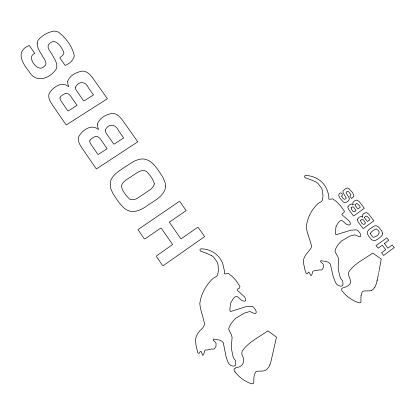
<?xml version="1.0" encoding="UTF-8"?>
<svg xmlns="http://www.w3.org/2000/svg" width="415" height="415" viewBox="0 0 415 415"><rect width="100%" height="100%" fill="white"/><g stroke="black" fill="none" stroke-linecap="round" stroke-linejoin="round"><path stroke-width="0.62" d="M361.092 295.584L362.082 292.243A3.642 3.408 56.2 0 1 362.803 291.532A4.217 3.948 56.3 0 1 364.022 290.957L368.753 290.91A9.799 9.171 54.1 0 0 371.638 290.277M379.263 270.098L381.235 259.069L372.774 253.067C364.697 258.861 354.685 263.328 348.968 271.695A7.226 6.796 53.5 0 0 348.496 274.274A5.079 4.778 53.5 0 0 348.652 275.441L350.021 278.885A9.208 8.699 55.2 0 1 350.219 279.461C352.268 283.71 347.671 286.827 344.014 287.481A19.427 18.255 58.6 0 0 342.821 287.932L341.778 288.658A1.795 1.696 56.5 0 0 341.597 289.255L341.758 290.287L342.64 291.636A34.559 32.37 52.5 0 0 358.498 302.68L360.064 302.851A1.463 1.37 57.5 0 0 360.578 302.571L360.977 301.715L360.936 298.214A21.113 19.645 56.2 0 1 361.081 295.584M379.118 270.86L378.822 272.38M378.677 273.143L378.522 273.905M378.371 274.668L376.732 282.133A24.682 23.224 53.6 0 1 375.824 285.038A19.396 18.218 53.8 0 1 374.714 287.408M377.131 280.421L377.225 280.021M336.134 226.3C337.857 223.623 340.113 217.782 343.745 221.926A5.592 5.271 43.9 0 0 344.346 222.45C346.478 225.625 353.124 226.434 349.243 221.148A8.627 8.15 45.3 0 0 348.268 220.246L342.007 214.778L342.079 213.585L343.843 212.802L344.336 211.085L340.549 205.783L336.773 201.898L332.783 198.842L329.557 199.319L328.877 199.065L328.711 198.562A9.063 8.606 38.8 0 0 328.836 196.694L328.4 194.007L327.01 189.733A23.738 22.654 38 0 0 324.717 185.474C321.973 181.443 317.833 178.466 313.242 176.868A24.137 23.038 38.3 0 0 306.944 175.571L305.341 175.509C303.728 176.199 304.781 178.066 306.213 178.061A78.622 75.883 50.4 0 1 315.628 181.843L316.204 182.123A11.579 11.023 37.2 0 1 318.009 183.513L321.194 187.637A13.607 12.964 37.5 0 1 322.481 190.739L323.01 196.036L322.517 199.625A7.304 6.946 38.6 0 1 321.397 201.581L320.655 202.027A15.137 14.369 42.8 0 0 318.3 203.329C311.707 209.274 307.012 218.321 306.296 227.15C307.1 233.624 310.088 239.6 311.468 245.929A5.577 5.338 49 0 1 311.214 247.848C307.956 252.911 301.57 257.523 303.796 264.542C304.387 265.999 305.648 278.009 308.236 272.468A1.027 0.98 55.1 0 1 308.744 272.095C310.716 273.724 310.576 278.818 312.511 272.743C312.205 269.47 316.842 271.4 318.782 269.942A3.994 3.802 54.8 0 1 319.555 269.942L321.506 269.989A1.551 1.478 53.6 0 0 322.066 269.667L323.389 267.457L323.295 264.547A3.107 2.957 53 0 0 322.917 263.795L320.66 261.849L320.447 261.201L320.811 260.651L326.745 261.626L328.721 262.55L330.309 264.044L333.328 276.992L335.47 282.433A12.061 11.381 54.2 0 0 336.892 284.436C338.318 285.551 340.819 286.947 342.453 285.619A2.703 2.552 55.6 0 0 343.013 284.706L342.707 280.882L341.063 279.005L340.191 277.303L338.427 270.284L338.189 267.39L338.552 259.074L337.769 256.574L335.076 251.729L335.128 250.338L335.979 248.243A28.272 26.55 51.2 0 1 337.706 245.172L341.197 241.172L349.674 236.197L354.737 234.791L359.115 236.659L360.365 236.519A1.447 1.359 46.9 0 0 360.791 235.938L360.339 233.697A16.906 15.957 48.1 0 0 359.696 232.774L358.078 230.693L357.201 230.185A4.077 3.834 46.7 0 0 356.106 229.863L350.81 230.211L336.451 234.646L335.771 234.527L335.434 233.562A46.397 43.259 47.2 0 1 336.108 226.294M374.698 287.403L373.5 288.98A6.879 6.438 54.5 0 1 371.933 290.111L371.627 290.256M235.414 368.038L234.304 368.811A1.878 1.795 83.2 0 0 234.086 369.449L234.216 370.543L235.082 371.975M211.292 255.49L211.873 255.801A11.921 11.802 72 0 1 213.694 257.269L216.843 261.626A14.017 13.871 74.3 0 1 218.057 264.915L218.399 270.528L217.745 274.341A7.527 7.429 72.2 0 1 216.511 276.421L215.717 276.898A15.651 15.334 75 0 0 213.222 278.289C206.12 284.659 200.927 294.173 199.802 303.624C200.372 310.456 203.272 316.842 204.445 323.539A5.815 5.654 89.7 0 1 204.107 325.583L202.712 327.949L199.931 330.61L197.499 333.951L196.119 336.778L195.522 340.015L195.973 344.969L197.836 353.015L199.242 353.398L200.17 351.604L201.042 351.386L202.805 355.401C204.471 353.964 204.035 351.432 205.202 349.975L207.267 349.964A23.629 22.95 87.8 0 0 207.92 349.876L211.111 349.02A4.176 4.02 87.6 0 1 211.915 349.015L213.943 349.062A1.624 1.561 86.7 0 0 214.534 348.714L216.002 346.359L216.018 343.267A3.242 3.128 86.6 0 0 215.65 342.468L213.383 340.414L213.18 339.724L213.585 339.138L219.717 340.15L221.735 341.125L223.327 342.697L225.968 356.444L227.98 362.222A12.59 12.061 81.4 0 0 229.381 364.344C230.828 365.542 233.438 366.99 235.123 365.574A2.822 2.703 83.2 0 0 235.736 364.598L235.57 360.536L233.93 358.55L233.095 356.75L231.529 349.295L231.394 346.219L232.099 337.385L231.383 334.729L228.769 329.593L228.878 328.115L229.848 325.889A29.781 28.578 75.9 0 1 231.409 323.15L235.544 318.357L244.554 313.035L249.872 311.515L254.354 313.481L255.65 313.325A1.499 1.447 71.1 0 0 256.117 312.708L256.221 311.66L255.733 310.332A18.177 17.596 75.8 0 0 254.95 309.128L253.503 307.152L252.611 306.618A4.223 4.088 71.5 0 0 251.485 306.28L245.965 306.669L230.865 311.447L230.164 311.323L229.848 310.301A48.016 46.132 67.4 0 1 230.839 302.582C232.789 299.869 235.139 293.519 238.941 297.908A5.774 5.623 69.2 0 0 239.543 298.463C241.94 301.726 248.445 302.914 244.689 297.057A8.928 8.689 72.9 0 0 243.709 296.103L237.411 290.329L237.536 289.068L239.398 288.228L239.979 286.402L236.249 280.794L232.473 276.686L228.447 273.459L225.075 273.983L224.38 273.713L224.23 273.184A9.441 9.312 69.7 0 0 224.422 270.876L222.803 263.826A24.48 24.22 80.1 0 0 220.588 259.318C217.911 255.08 213.709 251.91 208.999 250.24A24.9 24.62 80.1 0 0 202.504 248.891L200.844 248.839C199.179 249.524 200.103 251.532 201.649 251.537A82.383 80.007 -82.2 0 1 211.287 255.505M269.859 364.801A25.725 24.625 79.4 0 0 270.912 361.709L276.483 337.182L267.914 330.843C259.266 337.047 248.663 341.872 242.443 350.748A7.532 7.205 78.9 0 0 241.846 353.487A5.167 4.944 79.4 0 0 241.929 354.529C245.224 360.21 243.896 366.544 236.669 367.55A20.345 19.292 83.1 0 0 235.414 368.032M235.061 371.99A35.96 34.372 76 0 0 251.153 383.642L252.776 383.813A1.53 1.447 81.1 0 0 253.321 383.517L253.767 382.604L253.85 379.17A24.054 22.732 76.9 0 1 254.068 376.364L255.282 372.525A3.802 3.611 79.4 0 1 256.06 371.767A4.368 4.145 79.4 0 1 257.129 371.218L262.571 371.052A10.09 9.612 77.4 0 0 265.299 370.388L265.616 370.216A7.128 6.785 77.5 0 0 267.037 369.241L268.79 366.995A20.838 19.92 78.8 0 0 269.843 364.795M37.184 43.668C37.189 48.602 40.644 52.606 42.859 56.751C44.55 59.604 48.296 64.102 43.985 66.561C38.071 73.408 25.523 56.419 34.824 53.494L29.278 45.474C15.417 50.915 21.964 62.847 28.791 71.022C35.586 83.814 49.733 78.866 56.253 68.963A7.911 7.283 -13.2 0 0 56.845 66.737C57.156 62.639 54.588 59.138 52.7 55.74C51.325 52.233 47.035 49.022 48.218 45.012C54.801 36.375 61.041 46.132 63.785 52.274A3.294 3.024 -11.1 0 1 63.552 54.137L62.359 55.672L59.791 57.804L65.134 65.451C68.807 64.014 72.563 61.155 73.912 57.239A7.771 7.154 -10.7 0 0 74.218 55.361C72.231 46.33 65.871 37.988 58.691 32.292A10.37 9.472 -11 0 0 56.985 31.587L55.802 31.286A7.937 7.247 -10.8 0 0 53.613 31.141C47.756 32.209 42.045 35.519 38.237 40.089A7.403 6.759 -12 0 0 37.376 42.159L37.184 43.668M105.218 130.206L105.327 131.431L106.147 133.065L113.58 143.855L114.151 144.124L123.639 137.93L118.534 130.663C115.567 123.722 108.331 123.317 105.218 130.206M384.456 243.481L387.875 248.17L392.139 244.995L394.25 247.527L383.621 255.474L381.624 252.818L385.722 249.711L382.298 245.203L378.153 248.154L376.016 245.618L386.832 237.8L388.71 240.321L384.456 243.481M75.354 87.399L75.447 88.587L76.236 90.174L83.467 100.669L84.027 100.928L93.463 94.942L88.504 87.876C85.599 81.075 78.477 80.764 75.354 87.399M382.552 233.65L382.547 233.858A3.403 3.175 46.7 0 1 382.35 234.838L381.406 236.275A8.404 7.844 46.3 0 1 381.027 236.643L377.526 239.279A23.899 22.4 44.5 0 1 376.97 239.642L375.139 240.508A3.507 3.279 47.3 0 1 374.543 240.601L374.33 240.607A3.325 3.107 47.3 0 1 373.77 240.565L373.412 240.487A4.669 4.363 47.1 0 1 371.508 239.439L370.808 238.76A23.458 21.803 45.5 0 1 369.62 237.328L368.914 236.389A21.424 19.93 45.6 0 1 368.546 235.87L367.742 234.485A4.632 4.332 46.6 0 1 367.472 233.718L367.348 232.95A3.585 3.351 46.6 0 1 367.607 231.352L369.454 229.204L374.33 225.962A4.202 3.922 46.2 0 1 375.129 225.77L375.523 225.739A3.626 3.387 46.1 0 1 376.991 226.035L377.904 226.538A5.805 5.421 46.4 0 1 378.366 226.896L379.071 227.602A23.385 21.943 48 0 1 380.249 229.013L380.633 229.505A20.766 19.469 47.9 0 1 381.587 230.859L382.314 232.312A4.155 3.88 46.7 0 1 382.495 233.043L382.552 233.65M341.752 196.02C342.059 197.763 344.45 200.793 346.027 198.412A0.929 0.872 40.4 0 0 346.126 197.836L343.143 192.742A3.154 2.967 39.5 0 1 343.003 192.161L342.987 191.507A2.132 2.008 39.4 0 1 343.163 190.879L345.057 189.048L347.215 188.109A2.293 2.158 39.3 0 1 347.837 188.151L348.185 188.239A2.993 2.817 39.4 0 1 348.688 188.452L351.884 191.808A24.018 22.726 41.1 0 1 352.864 193.208L353.788 195.408A2.241 2.106 40.3 0 1 353.756 195.973L353.57 196.565A2.858 2.687 40.2 0 1 353.305 197.032L351.536 198.463L349.798 196.181L350.748 195.066A0.949 0.892 40.1 0 0 350.753 194.5L348.351 191.403L347.277 191.393L346.136 192.342L346.224 193.234L349.015 197.773A3.6 3.387 40.6 0 1 349.176 198.292L349.248 198.868A2.267 2.132 40.6 0 1 349.155 199.537C348.278 201.291 346.11 202.982 344.066 202.406A3.569 3.356 40.6 0 1 343.449 202.084L340.362 198.692A23.909 22.374 39.2 0 1 339.932 198.079L338.77 195.652A2.334 2.2 39.8 0 1 338.796 194.91A2.905 2.734 39.9 0 1 339.05 194.22C340.077 191.082 343.89 194.22 341.752 196.02M165.492 186.081L165.284 188.286A11.828 11.542 -9.4 0 1 164.682 190.366C161.31 197.69 153.451 201.197 147.237 205.7C141.131 210.094 132.546 214.27 125.574 209.155A17.741 17.29 -17.4 0 1 123.276 207.381L119.219 202.743A93.302 90.029 7.1 0 1 117.056 199.802L112.89 193.374L110.878 188.96A16.175 15.682 -17 0 1 110.385 186.916L110.26 182.891A12.398 12.009 -17.9 0 1 111.085 179.768C113.752 173.755 119.883 170.56 125.019 166.954C130.383 163.666 135.658 159.225 142.221 158.945A11.999 11.63 -10.2 0 1 144.197 159.07C149.343 159.801 153.285 163.619 156.268 167.608A96.571 92.934 -34.4 0 1 158.416 170.456L163.085 177.636L165.139 182.761A14.52 14.162 -10.3 0 1 165.435 184.68L165.492 186.081M89.79 140.944L89.879 142.179L90.989 144.404L97.774 154.266L98.391 154.411L107.127 148.705L101.883 141.147C100.269 138.143 96.949 134.533 93.448 137.381A19.821 18.95 -15.8 0 0 91.767 138.475L90.325 139.803L89.79 140.944M59.999 97.779L60.071 98.978L61.14 101.141L67.744 110.732L68.345 110.872L77.04 105.358L71.94 98.007C70.363 95.04 67.09 91.591 63.651 94.335A19.593 18.374 -14.6 0 0 61.975 95.393L60.538 96.674L59.999 97.779M97.359 124.121L97.618 126.834L98.588 129.304L97.945 129.226C91.435 123.582 82.082 130.357 78.834 136.535A8.108 7.688 -16.3 0 0 78.394 138.408C78.067 142.241 80.386 145.598 82.403 148.637L96.368 168.988L137.764 141.821L123.302 121.32C121.056 118.202 118.483 114.851 114.639 113.694A7.901 7.496 -10.2 0 0 112.418 113.399C106.365 114.26 99.258 117.964 97.359 124.121M370.471 233.334L370.969 234.698L372.935 237.058A1.484 1.385 47.1 0 0 373.438 237.297C377.427 236.555 382.142 232.239 376.711 229.137A1.229 1.152 46.2 0 0 376.177 229.013C373.977 229.703 371.555 231.285 370.471 233.334M67.655 81.47L67.884 84.105L68.812 86.507L68.174 86.429C61.768 80.946 52.549 87.456 49.224 93.474A8.015 7.454 -15 0 0 48.768 95.294C48.405 99.014 50.661 102.277 52.617 105.228L66.193 125.014L107.376 98.749L93.313 78.819C91.118 75.769 88.592 72.511 84.836 71.39A7.812 7.268 -10.6 0 0 82.647 71.1C76.682 71.925 69.637 75.442 67.655 81.47M169.683 221.942L169.626 222.642L180.987 238.921L197.509 227.446L198.178 227.441L204.642 236.602L163.209 265.652L162.514 265.398L156.491 256.615L156.564 255.879L172.614 244.528L161.259 228.157L160.553 228.214L145.084 238.843L144.29 238.833L137.972 229.625L179.005 201.607L179.944 201.602L186.148 210.628L169.683 221.942M364.593 217.325L364.801 218.171L367.41 221.511L369.874 219.711C369.013 218.077 366.186 214.057 364.593 217.325M355.079 204.818L355.287 205.658L357.875 208.968L360.334 207.189C359.478 205.555 356.677 201.581 355.079 204.818M154.354 183.964C153.291 188.903 147.844 190.905 144.244 193.769C140.099 196.01 136.172 200.518 131.083 199.703A5.25 5.11 -18.2 0 1 129.298 198.863C125.927 195.169 121.694 190.796 121.465 185.588C123.141 180.52 128.883 178.621 132.764 175.514C136.774 173.185 141.883 168.314 146.614 171.577C149.867 175.104 153.436 179.15 154.354 183.964M360.635 220.453C361.149 222.653 363.348 226.616 365.589 222.839C364.37 222.248 363.53 218.316 361.512 219.592A5.628 5.271 45.2 0 0 361.076 219.909L360.635 220.453M351.126 207.915C351.635 210.109 353.824 214.026 356.054 210.286C354.846 209.694 354.011 205.799 352.003 207.064A5.587 5.25 43 0 0 351.567 207.381L351.126 207.915M357.502 219.193L357.45 219.369A2.308 2.168 44.5 0 0 357.388 220.095L358.192 222.035A13.322 12.455 43.9 0 0 358.638 222.668L363.172 228.649L373.884 220.816L368.8 214.192L366.751 212.667A2.267 2.122 43.8 0 0 366.123 212.584L364.059 213.377A11.381 10.64 45 0 0 363.55 213.746L362.326 215.198A1.795 1.681 43.9 0 0 362.228 215.738L362.71 217.247L362.228 216.993A2.386 2.241 44.3 0 0 361.74 216.739L361.211 216.594A1.878 1.764 44.2 0 0 360.666 216.594L359.343 217.175A10.048 9.415 45.4 0 0 358.897 217.491L357.502 219.193M348.009 206.66L347.957 206.836A2.293 2.158 42.2 0 0 347.895 207.557L348.802 209.653A14.079 13.197 41.7 0 0 349.129 210.109L353.627 216.049L364.329 208.283L359.681 202.193A12.237 11.516 42.4 0 0 359.286 201.716L357.248 200.201A2.251 2.111 41.6 0 0 356.625 200.118L354.56 200.901A11.298 10.588 42.9 0 0 354.057 201.27L352.828 202.707A1.779 1.67 41.7 0 0 352.729 203.246L353.207 204.735L352.724 204.486A2.371 2.231 42 0 0 352.242 204.237L351.168 204.087L349.85 204.668A9.976 9.374 43.2 0 0 349.404 204.979L348.009 206.66"/></g></svg>
